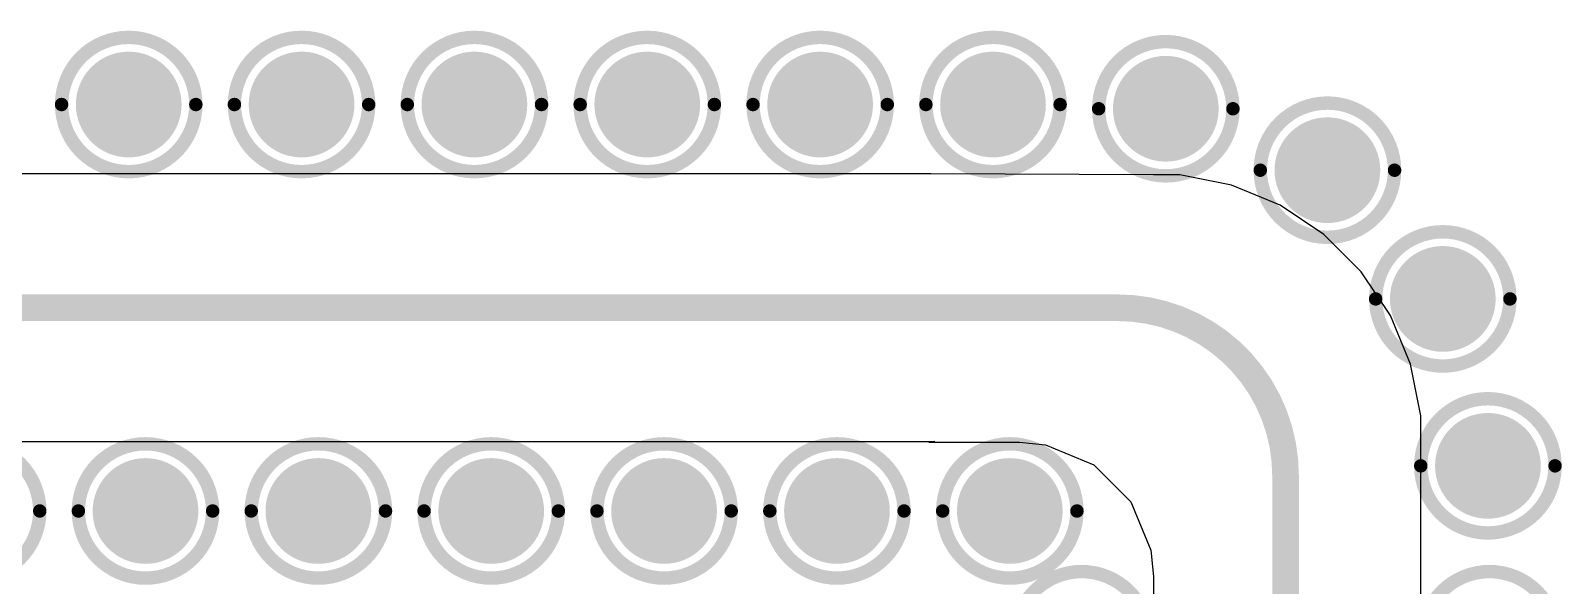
# Model space of a CAD drawing. Header units: inches. Extents: x -10 to 344, y -7 to 75.
# Drawn here: x 28.97 to 34.76, y 13.17 to 15.27 of the extents above; entities that cross this region are included whole.
import ezdxf

# ---------------------------------------------------------------- set-up
doc = ezdxf.new("R2010")
doc.units = ezdxf.units.IN
for name, color, linetype in [('Bottom Layer', 5, 'Continuous'), ('Drill Drawing', 1, 'Continuous'), ('Mid Layer 1', 16, 'Continuous'), ('Mid Layer 2', 76, 'Continuous'), ('Top Layer', 1, 'Continuous'), ('Via Holes', 16, 'Continuous')]:
    doc.layers.add(name, color=color, linetype=linetype)

msp = doc.modelspace()

# ---------------------------------------------------------------- hatches: boundary and pattern name
at = {"layer": 'Bottom Layer'}
h = msp.add_hatch(color=5, dxfattribs=at)
edge = h.paths.add_edge_path()
edge.add_arc((29.3361, 14.9927), 0.2, 0, 360)
h = msp.add_hatch(color=5, dxfattribs=at)
edge = h.paths.add_edge_path()
edge.add_arc((29.99, 14.9927), 0.2, 0, 360)
h = msp.add_hatch(color=5, dxfattribs=at)
edge = h.paths.add_edge_path()
edge.add_arc((30.644, 14.9927), 0.2, 0, 360)
h = msp.add_hatch(color=5, dxfattribs=at)
edge = h.paths.add_edge_path()
edge.add_arc((31.298, 14.9927), 0.2, 0, 360)
h = msp.add_hatch(color=5, dxfattribs=at)
edge = h.paths.add_edge_path()
edge.add_arc((31.952, 14.9927), 0.2, 0, 360)
h = msp.add_hatch(color=5, dxfattribs=at)
edge = h.paths.add_edge_path()
edge.add_arc((32.606, 14.9927), 0.2, 0, 360)
h = msp.add_hatch(color=5, dxfattribs=at)
edge = h.paths.add_edge_path()
edge.add_arc((33.2598, 14.9767), 0.2, 0, 360)
h = msp.add_hatch(color=5, dxfattribs=at)
edge = h.paths.add_edge_path()
edge.add_arc((33.8712, 14.7443), 0.2, 0, 360)
h = msp.add_hatch(color=5, dxfattribs=at)
edge = h.paths.add_edge_path()
edge.add_arc((34.3078, 14.2574), 0.2, 0, 360)
h = msp.add_hatch(color=5, dxfattribs=at)
edge = h.paths.add_edge_path()
edge.add_arc((34.4784, 13.626), 0.2, 0, 360)
h = msp.add_hatch(color=5, dxfattribs=at)
edge = h.paths.add_edge_path()
edge.add_arc((29.3996, 13.4553), 0.2, 0, 360)
h = msp.add_hatch(color=5, dxfattribs=at)
edge = h.paths.add_edge_path()
edge.add_arc((30.0536, 13.4553), 0.2, 0, 360)
h = msp.add_hatch(color=5, dxfattribs=at)
edge = h.paths.add_edge_path()
edge.add_arc((30.7076, 13.4553), 0.2, 0, 360)
h = msp.add_hatch(color=5, dxfattribs=at)
edge = h.paths.add_edge_path()
edge.add_arc((31.3616, 13.4553), 0.2, 0, 360)
h = msp.add_hatch(color=5, dxfattribs=at)
edge = h.paths.add_edge_path()
edge.add_arc((32.0156, 13.4553), 0.2, 0, 360)
h = msp.add_hatch(color=5, dxfattribs=at)
edge = h.paths.add_edge_path()
edge.add_arc((32.6696, 13.4553), 0.2, 0, 360)
at = {"layer": 'Mid Layer 1'}
h = msp.add_hatch(color=16, dxfattribs=at)
edge = h.paths.add_edge_path()
edge.add_arc((29.3361, 14.9927), 0.2, 0, 360)
h = msp.add_hatch(color=16, dxfattribs=at)
edge = h.paths.add_edge_path()
edge.add_arc((29.99, 14.9927), 0.2, 0, 360)
h = msp.add_hatch(color=16, dxfattribs=at)
edge = h.paths.add_edge_path()
edge.add_arc((30.644, 14.9927), 0.2, 0, 360)
h = msp.add_hatch(color=16, dxfattribs=at)
edge = h.paths.add_edge_path()
edge.add_arc((31.298, 14.9927), 0.2, 0, 360)
h = msp.add_hatch(color=16, dxfattribs=at)
edge = h.paths.add_edge_path()
edge.add_arc((31.952, 14.9927), 0.2, 0, 360)
h = msp.add_hatch(color=16, dxfattribs=at)
edge = h.paths.add_edge_path()
edge.add_arc((32.606, 14.9927), 0.2, 0, 360)
h = msp.add_hatch(color=16, dxfattribs=at)
edge = h.paths.add_edge_path()
edge.add_arc((33.2598, 14.9767), 0.2, 0, 360)
h = msp.add_hatch(color=16, dxfattribs=at)
edge = h.paths.add_edge_path()
edge.add_arc((33.8712, 14.7443), 0.2, 0, 360)
h = msp.add_hatch(color=16, dxfattribs=at)
edge = h.paths.add_edge_path()
edge.add_arc((34.3078, 14.2574), 0.2, 0, 360)
h = msp.add_hatch(color=16, dxfattribs=at)
edge = h.paths.add_edge_path()
edge.add_arc((34.4784, 13.626), 0.2, 0, 360)
h = msp.add_hatch(color=16, dxfattribs=at)
edge = h.paths.add_edge_path()
edge.add_arc((29.3996, 13.4553), 0.2, 0, 360)
h = msp.add_hatch(color=16, dxfattribs=at)
edge = h.paths.add_edge_path()
edge.add_arc((30.0536, 13.4553), 0.2, 0, 360)
h = msp.add_hatch(color=16, dxfattribs=at)
edge = h.paths.add_edge_path()
edge.add_arc((30.7076, 13.4553), 0.2, 0, 360)
h = msp.add_hatch(color=16, dxfattribs=at)
edge = h.paths.add_edge_path()
edge.add_arc((31.3616, 13.4553), 0.2, 0, 360)
h = msp.add_hatch(color=16, dxfattribs=at)
edge = h.paths.add_edge_path()
edge.add_arc((32.0156, 13.4553), 0.2, 0, 360)
h = msp.add_hatch(color=16, dxfattribs=at)
edge = h.paths.add_edge_path()
edge.add_arc((32.6696, 13.4553), 0.2, 0, 360)
at = {"layer": 'Mid Layer 2'}
h = msp.add_hatch(color=76, dxfattribs=at)
edge = h.paths.add_edge_path()
edge.add_arc((29.3361, 14.9927), 0.2, 0, 360)
h = msp.add_hatch(color=76, dxfattribs=at)
edge = h.paths.add_edge_path()
edge.add_arc((29.99, 14.9927), 0.2, 0, 360)
h = msp.add_hatch(color=76, dxfattribs=at)
edge = h.paths.add_edge_path()
edge.add_arc((30.644, 14.9927), 0.2, 0, 360)
h = msp.add_hatch(color=76, dxfattribs=at)
edge = h.paths.add_edge_path()
edge.add_arc((31.298, 14.9927), 0.2, 0, 360)
h = msp.add_hatch(color=76, dxfattribs=at)
edge = h.paths.add_edge_path()
edge.add_arc((31.952, 14.9927), 0.2, 0, 360)
h = msp.add_hatch(color=76, dxfattribs=at)
edge = h.paths.add_edge_path()
edge.add_arc((32.606, 14.9927), 0.2, 0, 360)
h = msp.add_hatch(color=76, dxfattribs=at)
edge = h.paths.add_edge_path()
edge.add_arc((33.2598, 14.9767), 0.2, 0, 360)
h = msp.add_hatch(color=76, dxfattribs=at)
edge = h.paths.add_edge_path()
edge.add_arc((33.8712, 14.7443), 0.2, 0, 360)
h = msp.add_hatch(color=76, dxfattribs=at)
edge = h.paths.add_edge_path()
edge.add_arc((34.3078, 14.2574), 0.2, 0, 360)
h = msp.add_hatch(color=76, dxfattribs=at)
edge = h.paths.add_edge_path()
edge.add_arc((34.4784, 13.626), 0.2, 0, 360)
h = msp.add_hatch(color=76, dxfattribs=at)
edge = h.paths.add_edge_path()
edge.add_arc((29.3996, 13.4553), 0.2, 0, 360)
h = msp.add_hatch(color=76, dxfattribs=at)
edge = h.paths.add_edge_path()
edge.add_arc((30.0536, 13.4553), 0.2, 0, 360)
h = msp.add_hatch(color=76, dxfattribs=at)
edge = h.paths.add_edge_path()
edge.add_arc((30.7076, 13.4553), 0.2, 0, 360)
h = msp.add_hatch(color=76, dxfattribs=at)
edge = h.paths.add_edge_path()
edge.add_arc((31.3616, 13.4553), 0.2, 0, 360)
h = msp.add_hatch(color=76, dxfattribs=at)
edge = h.paths.add_edge_path()
edge.add_arc((32.0156, 13.4553), 0.2, 0, 360)
h = msp.add_hatch(color=76, dxfattribs=at)
edge = h.paths.add_edge_path()
edge.add_arc((32.6696, 13.4553), 0.2, 0, 360)
at = {"layer": 'Top Layer'}
h = msp.add_hatch(color=1, dxfattribs=at)
edge = h.paths.add_edge_path()
edge.add_arc((29.3361, 14.9927), 0.2, 0, 360)
h = msp.add_hatch(color=1, dxfattribs=at)
edge = h.paths.add_edge_path()
edge.add_arc((29.99, 14.9927), 0.2, 0, 360)
h = msp.add_hatch(color=1, dxfattribs=at)
edge = h.paths.add_edge_path()
edge.add_arc((30.644, 14.9927), 0.2, 0, 360)
h = msp.add_hatch(color=1, dxfattribs=at)
edge = h.paths.add_edge_path()
edge.add_arc((31.298, 14.9927), 0.2, 0, 360)
h = msp.add_hatch(color=1, dxfattribs=at)
edge = h.paths.add_edge_path()
edge.add_arc((31.952, 14.9927), 0.2, 0, 360)
h = msp.add_hatch(color=1, dxfattribs=at)
edge = h.paths.add_edge_path()
edge.add_arc((32.606, 14.9927), 0.2, 0, 360)
h = msp.add_hatch(color=1, dxfattribs=at)
edge = h.paths.add_edge_path()
edge.add_arc((33.2598, 14.9767), 0.2, 0, 360)
h = msp.add_hatch(color=1, dxfattribs=at)
edge = h.paths.add_edge_path()
edge.add_arc((33.8712, 14.7443), 0.2, 0, 360)
h = msp.add_hatch(color=1, dxfattribs=at)
edge = h.paths.add_edge_path()
edge.add_arc((34.3078, 14.2574), 0.2, 0, 360)
h = msp.add_hatch(color=1, dxfattribs=at)
edge = h.paths.add_edge_path()
edge.add_arc((34.4784, 13.626), 0.2, 0, 360)
h = msp.add_hatch(color=1, dxfattribs=at)
edge = h.paths.add_edge_path()
edge.add_arc((29.3996, 13.4553), 0.2, 0, 360)
h = msp.add_hatch(color=1, dxfattribs=at)
edge = h.paths.add_edge_path()
edge.add_arc((30.0536, 13.4553), 0.2, 0, 360)
h = msp.add_hatch(color=1, dxfattribs=at)
edge = h.paths.add_edge_path()
edge.add_arc((30.7076, 13.4553), 0.2, 0, 360)
h = msp.add_hatch(color=1, dxfattribs=at)
edge = h.paths.add_edge_path()
edge.add_arc((31.3616, 13.4553), 0.2, 0, 360)
h = msp.add_hatch(color=1, dxfattribs=at)
edge = h.paths.add_edge_path()
edge.add_arc((32.0156, 13.4553), 0.2, 0, 360)
h = msp.add_hatch(color=1, dxfattribs=at)
edge = h.paths.add_edge_path()
edge.add_arc((32.6696, 13.4553), 0.2, 0, 360)
at = {"layer": 'Via Holes'}
h = msp.add_hatch(color=7, dxfattribs=at)
edge = h.paths.add_edge_path()
edge.add_arc((29.3361, 14.9927), 0.1, 0, 360)
h = msp.add_hatch(color=7, dxfattribs=at)
edge = h.paths.add_edge_path()
edge.add_arc((29.99, 14.9927), 0.1, 0, 360)
h = msp.add_hatch(color=7, dxfattribs=at)
edge = h.paths.add_edge_path()
edge.add_arc((30.644, 14.9927), 0.1, 0, 360)
h = msp.add_hatch(color=7, dxfattribs=at)
edge = h.paths.add_edge_path()
edge.add_arc((31.298, 14.9927), 0.1, 0, 360)
h = msp.add_hatch(color=7, dxfattribs=at)
edge = h.paths.add_edge_path()
edge.add_arc((31.952, 14.9927), 0.1, 0, 360)
h = msp.add_hatch(color=7, dxfattribs=at)
edge = h.paths.add_edge_path()
edge.add_arc((32.606, 14.9927), 0.1, 0, 360)
h = msp.add_hatch(color=7, dxfattribs=at)
edge = h.paths.add_edge_path()
edge.add_arc((33.2598, 14.9767), 0.1, 0, 360)
h = msp.add_hatch(color=7, dxfattribs=at)
edge = h.paths.add_edge_path()
edge.add_arc((33.8712, 14.7443), 0.1, 0, 360)
h = msp.add_hatch(color=7, dxfattribs=at)
edge = h.paths.add_edge_path()
edge.add_arc((34.3078, 14.2574), 0.1, 0, 360)
h = msp.add_hatch(color=7, dxfattribs=at)
edge = h.paths.add_edge_path()
edge.add_arc((34.4784, 13.626), 0.1, 0, 360)
h = msp.add_hatch(color=7, dxfattribs=at)
edge = h.paths.add_edge_path()
edge.add_arc((29.3996, 13.4553), 0.1, 0, 360)
h = msp.add_hatch(color=7, dxfattribs=at)
edge = h.paths.add_edge_path()
edge.add_arc((30.0536, 13.4553), 0.1, 0, 360)
h = msp.add_hatch(color=7, dxfattribs=at)
edge = h.paths.add_edge_path()
edge.add_arc((30.7076, 13.4553), 0.1, 0, 360)
h = msp.add_hatch(color=7, dxfattribs=at)
edge = h.paths.add_edge_path()
edge.add_arc((31.3616, 13.4553), 0.1, 0, 360)
h = msp.add_hatch(color=7, dxfattribs=at)
edge = h.paths.add_edge_path()
edge.add_arc((32.0156, 13.4553), 0.1, 0, 360)
h = msp.add_hatch(color=7, dxfattribs=at)
edge = h.paths.add_edge_path()
edge.add_arc((32.6696, 13.4553), 0.1, 0, 360)

# ---------------------------------------------------------------- linework, layer by layer
at = {"layer": 'Drill Drawing'}
for points, const_width in [([(29.5901, 14.9927, 1), (29.0821, 14.9927, 1)], 0.0508), ([(30.244, 14.9927, 1), (29.736, 14.9927, 1)], 0.0508), ([(30.898, 14.9927, 1), (30.39, 14.9927, 1)], 0.0508), ([(31.552, 14.9927, 1), (31.044, 14.9927, 1)], 0.0508), ([(32.206, 14.9927, 1), (31.698, 14.9927, 1)], 0.0508), ([(32.86, 14.9927, 1), (32.352, 14.9927, 1)], 0.0508), ([(33.5138, 14.9767, 1), (33.0058, 14.9767, 1)], 0.0508), ([(34.1252, 14.7443, 1), (33.6172, 14.7443, 1)], 0.0508), ([(29.0694, 14.9927, 1), (29.0948, 14.9927, 1)], 0.0254), ([(29.5774, 14.9927, 1), (29.6028, 14.9927, 1)], 0.0254), ([(29.7233, 14.9927, 1), (29.7487, 14.9927, 1)], 0.0254), ([(30.2313, 14.9927, 1), (30.2567, 14.9927, 1)], 0.0254), ([(30.3773, 14.9927, 1), (30.4027, 14.9927, 1)], 0.0254), ([(30.8853, 14.9927, 1), (30.9107, 14.9927, 1)], 0.0254), ([(31.0313, 14.9927, 1), (31.0567, 14.9927, 1)], 0.0254), ([(31.5393, 14.9927, 1), (31.5647, 14.9927, 1)], 0.0254), ([(31.6853, 14.9927, 1), (31.7107, 14.9927, 1)], 0.0254), ([(32.1933, 14.9927, 1), (32.2187, 14.9927, 1)], 0.0254), ([(32.3393, 14.9927, 1), (32.3647, 14.9927, 1)], 0.0254), ([(32.8473, 14.9927, 1), (32.8727, 14.9927, 1)], 0.0254), ([(32.9931, 14.9767, 1), (33.0185, 14.9767, 1)], 0.0254), ([(33.5011, 14.9767, 1), (33.5265, 14.9767, 1)], 0.0254), ([(33.6045, 14.7443, 1), (33.6299, 14.7443, 1)], 0.0254), ([(34.1125, 14.7443, 1), (34.1379, 14.7443, 1)], 0.0254), ([(34.5618, 14.2574, 1), (34.0538, 14.2574, 1)], 0.0508), ([(34.0411, 14.2574, 1), (34.0665, 14.2574, 1)], 0.0254), ([(34.5491, 14.2574, 1), (34.5745, 14.2574, 1)], 0.0254), ([(34.7324, 13.626, 1), (34.2244, 13.626, 1)], 0.0508), ([(28.9996, 13.4553, 1), (28.4916, 13.4553, 1)], 0.0508), ([(29.6536, 13.4553, 1), (29.1456, 13.4553, 1)], 0.0508), ([(30.3076, 13.4553, 1), (29.7996, 13.4553, 1)], 0.0508), ([(30.9616, 13.4553, 1), (30.4536, 13.4553, 1)], 0.0508), ([(31.6156, 13.4553, 1), (31.1076, 13.4553, 1)], 0.0508), ([(32.2696, 13.4553, 1), (31.7616, 13.4553, 1)], 0.0508), ([(32.9236, 13.4553, 1), (32.4156, 13.4553, 1)], 0.0508), ([(34.2117, 13.626, 1), (34.2371, 13.626, 1)], 0.0254), ([(34.7197, 13.626, 1), (34.7451, 13.626, 1)], 0.0254), ([(28.9869, 13.4553, 1), (29.0123, 13.4553, 1)], 0.0254), ([(29.1329, 13.4553, 1), (29.1583, 13.4553, 1)], 0.0254), ([(29.6409, 13.4553, 1), (29.6663, 13.4553, 1)], 0.0254), ([(29.7869, 13.4553, 1), (29.8123, 13.4553, 1)], 0.0254), ([(30.2949, 13.4553, 1), (30.3203, 13.4553, 1)], 0.0254), ([(30.4409, 13.4553, 1), (30.4663, 13.4553, 1)], 0.0254), ([(30.9489, 13.4553, 1), (30.9743, 13.4553, 1)], 0.0254), ([(31.0949, 13.4553, 1), (31.1203, 13.4553, 1)], 0.0254), ([(31.6029, 13.4553, 1), (31.6283, 13.4553, 1)], 0.0254), ([(31.7489, 13.4553, 1), (31.7743, 13.4553, 1)], 0.0254), ([(32.2569, 13.4553, 1), (32.2823, 13.4553, 1)], 0.0254), ([(32.4029, 13.4553, 1), (32.4283, 13.4553, 1)], 0.0254), ([(32.9109, 13.4553, 1), (32.9363, 13.4553, 1)], 0.0254), ([(33.1953, 12.9721, 1), (32.6873, 12.9721, 1)], 0.0508), ([(34.7384, 12.9721, 1), (34.2304, 12.9721, 1)], 0.0508)]:
    msp.add_lwpolyline(points, format="xyb", close=True, dxfattribs=dict(at, const_width=const_width))
at = {"layer": 'Top Layer'}
for p, q in [((32.371, 14.73), (27.0288, 14.73)), ((32.371, 14.73), (27.0288, 14.73)), ((33.2133, 14.7267), (32.371, 14.73)), ((33.2133, 14.7267), (32.371, 14.73)), ((33.3129, 14.7267), (33.2133, 14.7267)), ((33.2133, 14.7267), (33.2133, 14.7267)), ((33.3129, 14.7267), (33.2133, 14.7267)), ((33.2133, 14.7267), (33.2133, 14.7267)), ((33.5083, 14.6878), (33.3129, 14.7267)), ((33.5083, 14.6878), (33.3129, 14.7267)), ((33.6924, 14.6116), (33.5083, 14.6878)), ((33.6924, 14.6116), (33.5083, 14.6878)), ((33.8581, 14.5009), (33.6924, 14.6116)), ((33.8581, 14.5009), (33.6924, 14.6116)), ((33.999, 14.36), (33.8581, 14.5009)), ((33.999, 14.36), (33.8581, 14.5009)), ((34.1097, 14.1943), (33.999, 14.36)), ((34.1097, 14.1943), (33.999, 14.36)), ((34.1859, 14.0102), (34.1097, 14.1943)), ((34.1859, 14.0102), (34.1097, 14.1943)), ((34.2248, 13.8148), (34.1859, 14.0102)), ((34.2248, 13.8148), (34.1859, 14.0102)), ((34.2248, 13.7152), (34.2248, 13.8148)), ((34.2248, 12.088), (34.2248, 13.8148)), ((27.0513, 13.7184), (32.3853, 13.7184)), ((27.0513, 13.7184), (32.3626, 13.7184)), ((32.3626, 13.7184), (32.3628, 13.7152)), ((32.3853, 13.7184), (32.3628, 13.7152)), ((32.3628, 13.7152), (32.7061, 13.7152)), ((32.3628, 13.7152), (32.3629, 13.7152)), ((32.3629, 13.7152), (32.7061, 13.7152)), ((32.7061, 13.7152), (32.8051, 13.7054)), ((32.7061, 13.7152), (32.8051, 13.7054)), ((32.8051, 13.7054), (32.9879, 13.6297)), ((32.8051, 13.7054), (32.9879, 13.6297)), ((34.2248, 12.088), (34.2248, 13.7152)), ((32.9879, 13.6297), (33.1278, 13.4898)), ((32.9879, 13.6297), (33.1278, 13.4898)), ((33.1278, 13.4898), (33.2036, 13.3069)), ((33.1278, 13.4898), (33.2036, 13.3069)), ((33.2036, 13.3069), (33.2133, 13.208)), ((33.2036, 13.3069), (33.2133, 13.208)), ((33.2133, 13.208), (33.2133, 13.208)), ((33.2133, 13.208), (33.2133, 12.088)), ((33.2133, 13.208), (33.2133, 13.208)), ((33.2133, 13.208), (33.2133, 12.0641))]:
    msp.add_line(p, q, dxfattribs=at)
at = {"layer": 'Top Layer', "const_width": 0.1009}
for points in [[(27.576, 14.224), (33.0778, 14.224)], [(33.7128, 12.3976), (33.7128, 13.589)]]:
    msp.add_lwpolyline(points, dxfattribs=at)
at = {"layer": 'Top Layer', "const_width": 0.0504}
for points in [[(33.0526, 14.224, 1), (33.1031, 14.224, 1)], [(33.0526, 14.224, 1), (33.1031, 14.224, 1)], [(33.6876, 13.589, 1), (33.7381, 13.589, 1)], [(33.6876, 13.589, 1), (33.7381, 13.589, 1)]]:
    msp.add_lwpolyline(points, format="xyb", close=True, dxfattribs=at)
at = {"layer": 'Top Layer', "const_width": 0.1009}
msp.add_lwpolyline([(33.0778, 14.224, -0.414214), (33.7128, 13.589)], format="xyb", dxfattribs=at)

doc.saveas('drawing.dxf')
